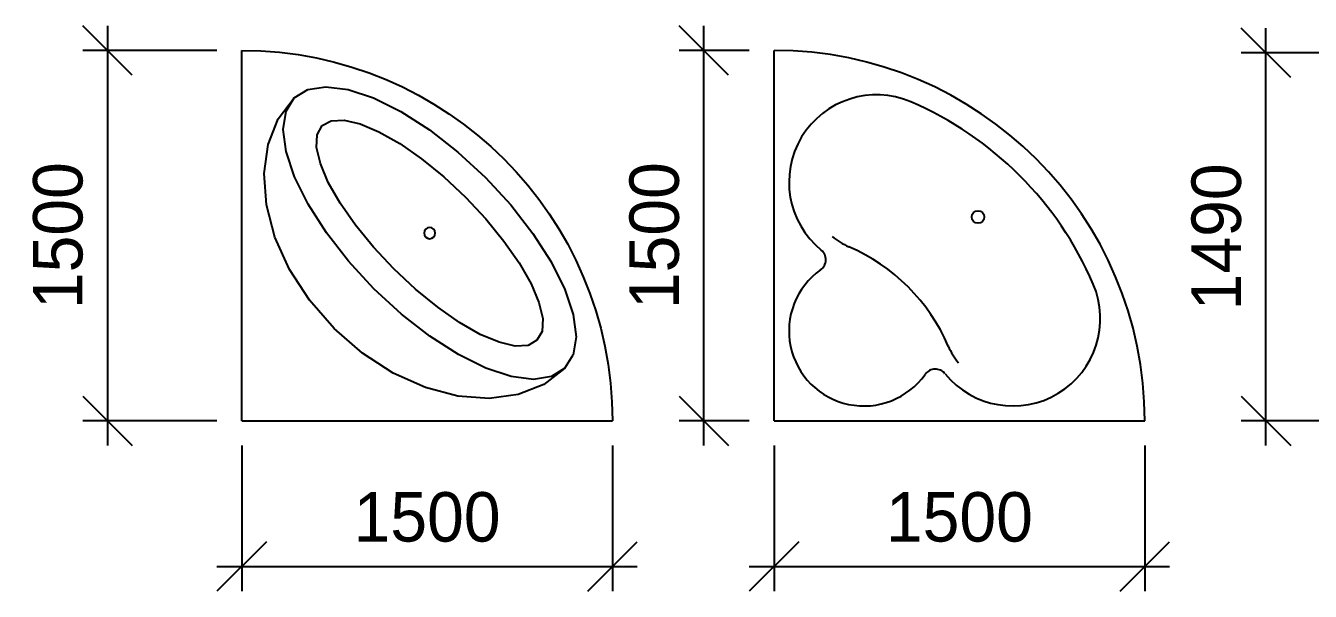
# Model space of a CAD drawing. Header units: millimetres. Extents: x 3103 to 179340, y -10977 to 70536.
# Drawn here: x 34258 to 39455, y 177 to 2467 of the extents above; entities that cross this region are included whole.
import ezdxf

# ---------------------------------------------------------------- set-up
doc = ezdxf.new("R2010")
doc.units = ezdxf.units.MM
doc.header["$LTSCALE"] = 0.5
for name, color, linetype in [('RAZMER', 5, 'Continuous'), ('SANTEH', 30, 'Continuous'), ('А6-07 сантехника', 11, 'Continuous')]:
    doc.layers.add(name, color=color, linetype=linetype)
doc.styles.add('WROMLATS', font='wromlats.shx', dxfattribs={"bigfont": 'bigfont.shx'})
doc.dimstyles.new('juka', dxfattribs={"dimscale": 100, "dimtxt": 2, "dimasz": 2, "dimexe": 1, "dimexo": 1, "dimgap": 1, "dimtad": 1, "dimtoh": 1, "dimdec": 0, "dimzin": 0, "dimdsep": 46, "dimtxsty": 'WROMLATS', "dimblk": 'OBLIQUE', "dimcen": -3, "dimdle": 1, "dimclrd": 256, "dimclre": 256, "dimclrt": 256, "dimadec": 0, "dimazin": 0, "dimtfac": 1, "dimtdec": 0, "dimtix": 1, "dimtmove": 2, "dimatfit": 3, "dimldrblk": 'ORIGIN2', "dimfxl": 1, "dimtvp": 2.5, "dimtolj": 1, "dimtzin": 0, "dimarcsym": 0})

# ---------------------------------------------------------------- blocks, each defined once
blk = doc.blocks.new('Bath-Tub Corner 01_80')
at = {"layer": 'SANTEH', "linetype": 'Continuous'}
for q in [(0, 1500), (1500, 0)]:
    blk.add_line((0, 0), q, dxfattribs=at)
blk.add_circle((825.6, 825.6), 25.3, dxfattribs=at)
for centre, radius, start, end in [((0, 0), 1500, 0, 90), ((414.5, 966.3), 353.8, 66.782, 230.866), ((0, 0), 1405.2, 23.218, 66.782), ((414.5, 966.3), 284.1, 230.866, 246.782), ((159.3, 652.6), 50.5, 305.341, 50.866), ((0, 0), 767.3, 23.218, 66.782), ((363.9, 363.9), 303.3, 125.341, 324.659), ((966.3, 414.5), 353.8, 219.134, 23.218), ((966.3, 414.5), 284.1, 203.218, 219.134), ((652.6, 159.3), 50.5, 39.134, 144.659)]:
    blk.add_arc(centre, radius, start, end, dxfattribs=at)
blk = doc.blocks.new('Bath-Tub Corner 02_84')
at = {"layer": 'SANTEH', "linetype": 'Continuous'}
for p, q in [((0, 0), (0, 1500)), ((340.8, 1352.8), (267.3, 1341.7)), ((430.4, 1341.2), (340.8, 1352.8)), ((214.1, 1306.9), (147.9, 1222.3)), ((214.1, 1306.9), (179.3, 1253.7)), ((214.1, 1306.9), (267.3, 1341.7)), ((532.7, 1307.3), (430.4, 1341.2)), ((643.7, 1252.3), (532.7, 1307.3)), ((179.3, 1253.7), (168.2, 1180.2)), ((759.3, 1178.5), (643.7, 1252.3)), ((147.9, 1222.3), (106.5, 1118.6)), ((362.2, 1215.4), (326.6, 1194.4)), ((414.1, 1217.8), (362.2, 1215.4)), ((479.4, 1202.7), (414.1, 1217.8)), ((555.5, 1170.6), (479.4, 1202.7)), ((168.2, 1180.2), (179.8, 1090.6)), ((305.6, 1158.8), (303.2, 1106.9)), ((326.6, 1194.4), (305.6, 1158.8)), ((639.4, 1122.7), (555.5, 1170.6)), ((874.8, 1088.5), (759.3, 1178.5)), ((106.5, 1118.6), (90.3, 1001.1)), ((303.2, 1106.9), (318.3, 1041.6)), ((728, 1060.9), (639.4, 1122.7)), ((179.8, 1090.6), (213.7, 988.3)), ((318.3, 1041.6), (350.4, 965.5)), ((817.8, 987.5), (728, 1060.9)), ((986, 986), (874.8, 1088.5)), ((90.3, 1001.1), (99.8, 874.4)), ((213.7, 988.3), (268.7, 877.3)), ((905.5, 905.5), (817.8, 987.5)), ((350.4, 965.5), (398.3, 881.6)), ((1088.5, 874.8), (986, 986)), ((987.5, 817.8), (905.5, 905.5)), ((99.8, 874.4), (134.7, 743.3)), ((268.7, 877.3), (342.5, 761.7)), ((398.3, 881.6), (460.1, 793)), ((1178.5, 759.3), (1088.5, 874.8)), ((460.1, 793), (533.4, 703.1)), ((1060.9, 728), (987.5, 817.8)), ((134.7, 743.3), (193.7, 612.9)), ((342.5, 761.7), (432.4, 646.1)), ((1122.7, 639.4), (1060.9, 728)), ((1252.3, 643.7), (1178.5, 759.3)), ((533.4, 703.1), (615.5, 615.5)), ((432.4, 646.1), (535, 535)), ((1170.6, 555.5), (1122.7, 639.4)), ((1307.3, 532.7), (1252.3, 643.7)), ((193.7, 612.9), (274.4, 488.2)), ((615.5, 615.5), (703.1, 533.4)), ((535, 535), (646.1, 432.4)), ((703.1, 533.4), (793, 460.1)), ((1202.7, 479.4), (1170.6, 555.5)), ((1341.2, 430.4), (1307.3, 532.7)), ((274.4, 488.2), (373.9, 373.9)), ((1217.8, 414.1), (1202.7, 479.4)), ((646.1, 432.4), (761.7, 342.5)), ((793, 460.1), (881.6, 398.3)), ((1352.8, 340.8), (1341.2, 430.4)), ((373.9, 373.9), (488.2, 274.4)), ((881.6, 398.3), (965.5, 350.4)), ((1215.4, 362.2), (1217.8, 414.1)), ((761.7, 342.5), (877.3, 268.7)), ((965.5, 350.4), (1041.6, 318.3)), ((1041.6, 318.3), (1106.9, 303.2)), ((1158.8, 305.6), (1195.4, 325.5)), ((1195.4, 325.5), (1215.4, 362.2)), ((1341.7, 267.3), (1352.8, 340.8)), ((488.2, 274.4), (612.9, 193.7)), ((877.3, 268.7), (988.3, 213.7)), ((1106.9, 303.2), (1158.8, 305.6)), ((1308.2, 212.8), (1341.7, 267.3)), ((988.3, 213.7), (1090.6, 179.8)), ((1222.3, 147.9), (1308.2, 212.8)), ((1253.7, 179.3), (1308.2, 212.8)), ((612.9, 193.7), (743.3, 134.7)), ((1090.6, 179.8), (1180.2, 168.2)), ((1180.2, 168.2), (1253.7, 179.3)), ((743.3, 134.7), (874.4, 99.8)), ((1001.1, 90.3), (1118.6, 106.5)), ((1118.6, 106.5), (1222.3, 147.9)), ((874.4, 99.8), (1001.1, 90.3)), ((0, 0), (1500, 0))]:
    blk.add_line(p, q, dxfattribs=at)
blk.add_circle((760.5, 760.5), 22.7, dxfattribs=at)
blk.add_arc((0, 0), 1500, 0, 90, dxfattribs=at)
blk = doc.blocks.new('_Oblique')
at = {"color": 0, "lineweight": -2}
blk.add_line((-0.5, -0.5), (0.5, 0.5), dxfattribs=at)
blk = doc.blocks.new('*D1410')
at = {"layer": 'Defpoints', "color": 0, "transparency": 16777216}
for p in [(35131.8, 2366.8), (34589.1, 866.8), (35131.8, 866.8)]:
    blk.add_point(p, dxfattribs=at)
at = {"layer": 'RAZMER', "lineweight": -2, "transparency": 16777216}
for p, q in [((34589.1, 2466.8), (34589.1, 766.8)), ((35031.8, 2366.8), (34489.1, 2366.8)), ((35031.8, 866.8), (34489.1, 866.8))]:
    blk.add_line(p, q, dxfattribs=at)
at = {"layer": 'RAZMER', "lineweight": -2, "transparency": 16777216, "xscale": 200, "yscale": 200, "zscale": 200}
for p, rotation in [((34589.1, 2366.8), 90), ((34589.1, 866.8), 270)]:
    blk.add_blockref('_Oblique', p, dxfattribs=dict(at, rotation=rotation))
at = {"layer": 'RAZMER', "transparency": 16777216, "insert": (34389.1, 1616.8), "char_height": 200, "attachment_point": 5, "rotation": 90, "style": 'WROMLATS'}
blk.add_mtext('\\A1;1500', dxfattribs=at)
blk = doc.blocks.new('_Origin2')
at = {"color": 0, "linetype": 'ByBlock', "lineweight": -2}
blk.add_line((-0.5, 0), (-1, 0), dxfattribs=at)
for radius in [0.5, 0.25]:
    blk.add_circle((0, 0), radius, dxfattribs=at)
blk = doc.blocks.new('*D1411')
at = {"layer": 'Defpoints', "color": 0, "transparency": 16777216}
for p in [(35131.8, 866.8), (36631.8, 866.8), (36631.8, 277)]:
    blk.add_point(p, dxfattribs=at)
at = {"layer": 'RAZMER', "lineweight": -2, "transparency": 16777216}
for p, q in [((35131.8, 766.8), (35131.8, 177)), ((36631.8, 766.8), (36631.8, 177)), ((35031.8, 277), (36731.8, 277))]:
    blk.add_line(p, q, dxfattribs=at)
at = {"layer": 'RAZMER', "lineweight": -2, "transparency": 16777216, "xscale": 200, "yscale": 200, "zscale": 200, "rotation": 180}
blk.add_blockref('_Oblique', (35131.8, 277), dxfattribs=at)
at = {"layer": 'RAZMER', "lineweight": -2, "transparency": 16777216, "xscale": 200, "yscale": 200, "zscale": 200}
blk.add_blockref('_Oblique', (36631.8, 277), dxfattribs=at)
at = {"layer": 'RAZMER', "transparency": 16777216, "insert": (35881.8, 477), "char_height": 200, "attachment_point": 5, "style": 'WROMLATS'}
blk.add_mtext('\\A1;1500', dxfattribs=at)
blk = doc.blocks.new('*D1412')
at = {"layer": 'Defpoints', "color": 0, "transparency": 16777216}
for p in [(37002, 2366.8), (37285.6, 2366.8), (37285.6, 866.8)]:
    blk.add_point(p, dxfattribs=at)
at = {"layer": 'RAZMER', "lineweight": -2, "transparency": 16777216}
for p, q in [((37002, 766.8), (37002, 2466.8)), ((37185.6, 2366.8), (36902, 2366.8)), ((37185.6, 866.8), (36902, 866.8))]:
    blk.add_line(p, q, dxfattribs=at)
at = {"layer": 'RAZMER', "lineweight": -2, "transparency": 16777216, "xscale": 200, "yscale": 200, "zscale": 200}
for p, rotation in [((37002, 2366.8), 90), ((37002, 866.8), 270)]:
    blk.add_blockref('_Oblique', p, dxfattribs=dict(at, rotation=rotation))
at = {"layer": 'RAZMER', "transparency": 16777216, "insert": (36802, 1616.8), "char_height": 200, "attachment_point": 5, "rotation": 90, "style": 'WROMLATS'}
blk.add_mtext('\\A1;1500', dxfattribs=at)
blk = doc.blocks.new('*D1413')
at = {"layer": 'Defpoints', "color": 0, "transparency": 16777216}
for p in [(37285.6, 866.8), (38785.6, 866.8), (38785.6, 277)]:
    blk.add_point(p, dxfattribs=at)
at = {"layer": 'RAZMER', "lineweight": -2, "transparency": 16777216}
for p, q in [((37285.6, 766.8), (37285.6, 177)), ((38785.6, 766.8), (38785.6, 177)), ((37185.6, 277), (38885.6, 277))]:
    blk.add_line(p, q, dxfattribs=at)
at = {"layer": 'RAZMER', "lineweight": -2, "transparency": 16777216, "xscale": 200, "yscale": 200, "zscale": 200, "rotation": 180}
blk.add_blockref('_Oblique', (37285.6, 277), dxfattribs=at)
at = {"layer": 'RAZMER', "lineweight": -2, "transparency": 16777216, "xscale": 200, "yscale": 200, "zscale": 200}
blk.add_blockref('_Oblique', (38785.6, 277), dxfattribs=at)
at = {"layer": 'RAZMER', "transparency": 16777216, "insert": (38035.6, 477), "char_height": 200, "attachment_point": 5, "style": 'WROMLATS'}
blk.add_mtext('\\A1;1500', dxfattribs=at)
blk = doc.blocks.new('*D1414')
at = {"layer": 'Defpoints', "color": 0, "transparency": 16777216}
for p in [(39276.1, 2356.8), (39629.5, 2356.8), (39629.5, 866.8)]:
    blk.add_point(p, dxfattribs=at)
at = {"layer": 'RAZMER', "lineweight": -2, "transparency": 16777216}
for p, q in [((39276.1, 766.8), (39276.1, 2456.8)), ((39529.5, 2356.8), (39176.1, 2356.8)), ((39529.5, 866.8), (39176.1, 866.8))]:
    blk.add_line(p, q, dxfattribs=at)
at = {"layer": 'RAZMER', "lineweight": -2, "transparency": 16777216, "xscale": 200, "yscale": 200, "zscale": 200}
for p, rotation in [((39276.1, 2356.8), 90), ((39276.1, 866.8), 270)]:
    blk.add_blockref('_Oblique', p, dxfattribs=dict(at, rotation=rotation))
at = {"layer": 'RAZMER', "transparency": 16777216, "insert": (39076.1, 1611.8), "char_height": 200, "attachment_point": 5, "rotation": 90, "style": 'WROMLATS'}
blk.add_mtext('\\A1;1490', dxfattribs=at)

msp = doc.modelspace()

# ---------------------------------------------------------------- block references
at = {"layer": 'А6-07 сантехника', "ltscale": 5, "xscale": -1, "rotation": 270}
msp.add_blockref('Bath-Tub Corner 02_84', (35131.8, 866.8), dxfattribs=at)
at = {"layer": 'А6-07 сантехника', "ltscale": 5}
msp.add_blockref('Bath-Tub Corner 01_80', (37285.6, 866.8), dxfattribs=at)

# ---------------------------------------------------------------- dimensions: what is measured, and where the dimension line sits
at = {"layer": 'RAZMER'}
for base, p1, p2, picture, middle in [((34589.1, 866.8), (35131.8, 2366.8), (35131.8, 866.8), '*D1410', (34389.1, 1616.8)), ((37002, 2366.8), (37285.6, 866.8), (37285.6, 2366.8), '*D1412', (36802, 1616.8)), ((39276.1, 2356.8), (39629.5, 866.8), (39629.5, 2356.8), '*D1414', (39076.1, 1611.8))]:
    dim = msp.add_linear_dim(base=base, p1=p1, p2=p2, angle=90, dimstyle='juka', dxfattribs=at)
    dim.commit()
    dim.dimension.update_dxf_attribs({"geometry": picture, "text_midpoint": middle})
for base, p1, p2, picture, middle in [((36631.8, 277), (35131.8, 866.8), (36631.8, 866.8), '*D1411', (35881.8, 477)), ((38785.6, 277), (37285.6, 866.8), (38785.6, 866.8), '*D1413', (38035.6, 477))]:
    dim = msp.add_linear_dim(base=base, p1=p1, p2=p2, dimstyle='juka', dxfattribs=at)
    dim.commit()
    dim.dimension.update_dxf_attribs({"geometry": picture, "text_midpoint": middle})

doc.saveas('drawing.dxf')
